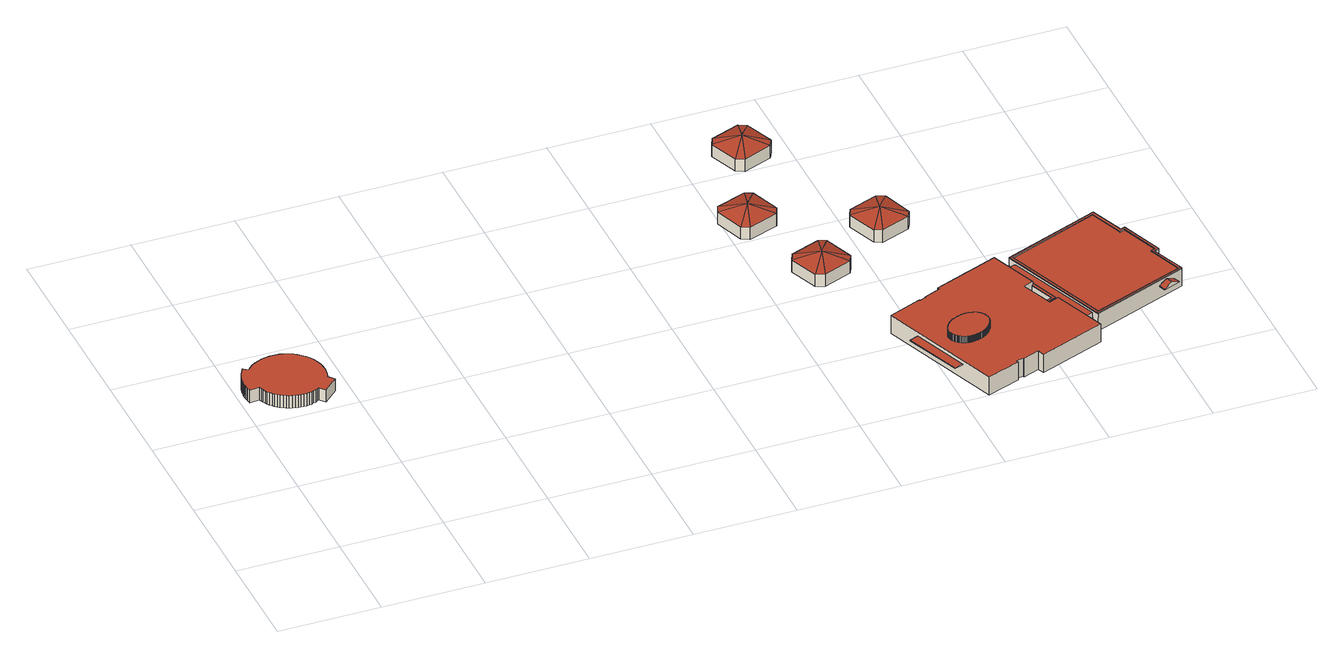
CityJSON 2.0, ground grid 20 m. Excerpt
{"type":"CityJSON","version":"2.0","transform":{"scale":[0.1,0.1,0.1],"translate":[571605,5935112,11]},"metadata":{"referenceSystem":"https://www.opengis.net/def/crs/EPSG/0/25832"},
"CityObjects":{
"building1":{"type":"Building","attributes":{"Grundfläche 2D":"155.082435","Grundhöhe NN":"14.106"},"geometry":[{"type":"Solid","lod":"3","boundaries":[[[[0,1,2,3,4,5,6,7,8,9,10,11,12,13,14,15,16,17,18,19,20,21,22,23,24,25,26,27,28,29,30,31,32,33,34,35,36,37,38,39,40,41,42,43,44,45,46,47,48,49,50,51,52,53,54,55,56,57,58,59,60,61,62,63,64,65,66,67,68,69,70,71,72,73,74,75,76,77]],[[78,79,23,22]],[[79,80,24,23]],[[80,81,25,24]],[[81,82,26,25]],[[82,83,27,26]],[[83,84,28,27]],[[84,85,29,28]],[[85,86,30,29]],[[86,87,31,30]],[[87,88,32,31]],[[88,89,33,32]],[[89,90,34,33]],[[90,91,35,34]],[[91,92,36,35]],[[92,93,37,36]],[[93,94,38,37]],[[94,95,39,38]],[[95,96,40,39]],[[96,97,41,40]],[[97,98,42,41]],[[98,99,43,42]],[[99,100,44,43]],[[100,101,45,44]],[[101,102,46,45]],[[102,103,47,46]],[[103,104,48,47]],[[104,105,49,48]],[[105,106,50,49]],[[106,107,51,50]],[[107,108,52,51]],[[108,109,53,52]],[[109,110,54,53]],[[110,111,55,54]],[[111,112,56,55]],[[112,113,57,56]],[[113,114,58,57]],[[114,115,59,58]],[[115,116,60,59]],[[116,117,61,60]],[[117,118,62,61]],[[118,119,63,62]],[[119,120,64,63]],[[120,121,65,64]],[[121,122,66,65]],[[122,123,67,66]],[[123,124,68,67]],[[124,125,69,68]],[[125,126,70,69]],[[126,127,71,70]],[[127,128,72,71]],[[128,129,73,72]],[[129,130,74,73]],[[130,131,75,74]],[[131,132,76,75]],[[132,133,77,76]],[[133,134,0,77]],[[134,135,1,0]],[[135,136,2,1]],[[136,137,3,2]],[[137,138,4,3]],[[138,139,5,4]],[[139,140,6,5]],[[140,141,7,6]],[[141,142,8,7]],[[142,143,9,8]],[[143,144,10,9]],[[144,145,11,10]],[[145,146,12,11]],[[146,147,13,12]],[[147,148,14,13]],[[148,149,15,14]],[[149,150,16,15]],[[150,151,17,16]],[[151,152,18,17]],[[152,153,19,18]],[[153,154,20,19]],[[154,155,21,20]],[[155,78,22,21]],[[126,125,124,123,122,121,120,119,118,117,116,115,114,113,112,111,110,109,108,107,106,105,104,103,102,101,100,99,98,97,96,95,94,93,92,91,90,89,88,87,86,85,84,83,82,81,80,79,78,155,154,153,152,151,150,149,148,147,146,145,144,143,142,141,140,139,138,137,136,135,134,133,132,131,130,129,128,127]]]],"semantics":{"surfaces":[{"type":"RoofSurface"},{"type":"WallSurface"},{"type":"GroundSurface"}],"values":[[0,1,1,1,1,1,1,1,1,1,1,1,1,1,1,1,1,1,1,1,1,1,1,1,1,1,1,1,1,1,1,1,1,1,1,1,1,1,1,1,1,1,1,1,1,1,1,1,1,1,1,1,1,1,1,1,1,1,1,1,1,1,1,1,1,1,1,1,1,1,1,1,1,1,1,1,1,1,1,2]]}}]},
"building2":{"type":"Building","attributes":{"Grundfläche 2D":"71.009876","Grundhöhe NN":"11.667"},"geometry":[{"type":"Solid","lod":"3","boundaries":[[[[156,157,158]],[[156,159,157]],[[156,158,160]],[[156,160,161]],[[156,161,162]],[[156,162,163]],[[156,163,164]],[[156,164,159]],[[165,166,158,157]],[[166,167,160,158]],[[167,168,161,160]],[[168,169,162,161]],[[169,170,163,162]],[[170,171,164,163]],[[171,172,159,164]],[[172,165,157,159]],[[167,166,165,172,171,170,169,168]]]],"semantics":{"surfaces":[{"type":"RoofSurface"},{"type":"WallSurface"},{"type":"GroundSurface"}],"values":[[0,0,0,0,0,0,0,0,1,1,1,1,1,1,1,1,2]]}}]},
"building3":{"type":"Building","attributes":{"Grundfläche 2D":"71.332622","Grundhöhe NN":"11.682"},"geometry":[{"type":"Solid","lod":"3","boundaries":[[[[173,174,175]],[[173,176,174]],[[173,175,177]],[[173,177,178]],[[173,178,179]],[[173,179,180]],[[173,180,181]],[[173,181,176]],[[182,183,175,174]],[[183,184,177,175]],[[184,185,178,177]],[[185,186,179,178]],[[186,187,180,179]],[[187,188,181,180]],[[188,189,176,181]],[[189,182,174,176]],[[183,182,189,188,187,186,185,184]]]],"semantics":{"surfaces":[{"type":"RoofSurface"},{"type":"WallSurface"},{"type":"GroundSurface"}],"values":[[0,0,0,0,0,0,0,0,1,1,1,1,1,1,1,1,2]]}}]},
"building4":{"type":"Building","attributes":{"Grundfläche 2D":"71.328200","Grundhöhe NN":"11.562"},"geometry":[{"type":"Solid","lod":"3","boundaries":[[[[190,191,192]],[[190,193,191]],[[190,192,194]],[[190,194,195]],[[190,195,196]],[[190,196,197]],[[190,197,198]],[[190,198,193]],[[199,200,192,191]],[[200,201,194,192]],[[201,202,195,194]],[[202,203,196,195]],[[203,204,197,196]],[[204,205,198,197]],[[205,206,193,198]],[[206,199,191,193]],[[200,199,206,205,204,203,202,201]]]],"semantics":{"surfaces":[{"type":"RoofSurface"},{"type":"WallSurface"},{"type":"GroundSurface"}],"values":[[0,0,0,0,0,0,0,0,1,1,1,1,1,1,1,1,2]]}}]},
"building5":{"type":"Building","attributes":{"Grundfläche 2D":"71.092337","Grundhöhe NN":"11.656"},"geometry":[{"type":"Solid","lod":"3","boundaries":[[[[207,208,209]],[[207,210,208]],[[207,209,211]],[[207,211,212]],[[207,212,213]],[[207,213,214]],[[207,214,215]],[[207,215,210]],[[216,217,209,208]],[[217,218,211,209]],[[218,219,212,211]],[[219,220,213,212]],[[220,221,214,213]],[[221,222,215,214]],[[222,223,210,215]],[[223,216,208,210]],[[223,222,221,220,219,218,217,216]]]],"semantics":{"surfaces":[{"type":"RoofSurface"},{"type":"WallSurface"},{"type":"GroundSurface"}],"values":[[0,0,0,0,0,0,0,0,1,1,1,1,1,1,1,1,2]]}}]},
"building6":{"type":"Building","attributes":{"Grundfläche 2D":"1207.101405","Grundhöhe NN":"11.573"},"children":["building6-1","building6-2","building6-3","building6-4","building6-5"],"geometry":[{"type":"MultiSurface","lod":"3","boundaries":[[[224,225,226,227,228,229,230,231,232,233,234,235,236,237,238,239]],[[240,241,242,243,244,245,246,247,248,249,250,251,252,253,254,255,256,257,258,259,260,261,262,263,264,265,266,267,268,269,270,271,272,273,274,275,276,277,278,279,280,281,282,283,284,285,286,287,288,289,290,291,292,293,294,295,296,297,298,299,300,301,302,303,304,305,306,307,308,309,310,311,312,313,314,315,316,317,318,319,320,321,322,323,324,325,326,327,328,329,330,331,332,333,334,335,336,337,338,339,340,341,342,343,344,345,346,347,348,349,350,351,352,353,354,355,356,357,358,359,360,361,362,363,364,365,366,367,368,369,370,371,372,373,374,375,376,377,378,379,380,381,382,383,384,385,386,387,388,389,390,391,392,393,394,395,396,397,398,399,400,401,402,403,404,405,406,407,408,409,410,411]],[[412,413,414,415,416,417,418,419,420,421,422,423,424,425,426,427,428,429,430,431],[432,433,434,435,436,437,438,439,440,441,442,443,444,445,446,447,448,449,450,451,452,453,454,455,456,457,458,459,460,461,462,463,464,465,466,467,468,469,470,471,472,473,474,475,476,477,478,479,480,481,482,483,484,485,486,487,488,489,490,491,492,493,494,495,496,497,498,499,500,501,502,503,504,505,506,507,508,509,510,511,512,513,514,515,516,517,518,519,520,521,522,523,524,525,526,527,528,529,530,531,532,533,534,535,536,537,538,539,540,541,542,543,544,545,546,547,548,549,550,551,552,553,554,555,556,557,558,559,560,561,562,563,564,565,566,567,568,569,570,571,572,573,574,575,576,577,578,579,580,581,582,583,584,585,586,587,588,589,590,591,592,593,594,595,596,597,598,599,600,601,602,603]],[[604,605,606,607,608,609,610,611,612,613,614,615]],[[616,617,618,619,620,621,622,623,624,625,626,627]],[[622,628,231,230]],[[628,629,232,231]],[[624,623,229,228]],[[629,630,233,232]],[[624,228,227,625]],[[630,631,234,233]],[[631,632,235,234]],[[632,633,236,235]],[[633,619,237,236]],[[618,617,239,238]],[[224,239,617,616]],[[627,225,224,616]],[[626,226,225,627]],[[227,226,626,625]],[[270,269,570,569]],[[271,270,569,568]],[[272,271,568,567]],[[273,272,567,566]],[[274,273,566,565]],[[275,274,565,564]],[[276,275,564,563]],[[277,276,563,562]],[[278,277,562,561]],[[279,278,561,560]],[[280,279,560,559]],[[281,280,559,558]],[[282,281,558,557]],[[283,282,557,556]],[[284,283,556,555]],[[285,284,555,554]],[[286,285,554,553]],[[287,286,553,552]],[[288,287,552,551]],[[289,288,551,550]],[[290,289,550,549]],[[291,290,549,548]],[[292,291,548,547]],[[293,292,547,546]],[[294,293,546,545]],[[295,294,545,544]],[[296,295,544,543]],[[297,296,543,542]],[[298,297,542,541]],[[299,298,541,540]],[[300,299,540,539]],[[301,300,539,538]],[[302,301,538,537]],[[303,302,537,536]],[[304,303,536,535]],[[305,304,535,534]],[[306,305,534,533]],[[307,306,533,532]],[[308,307,532,531]],[[309,308,531,530]],[[310,309,530,529]],[[311,310,529,528]],[[312,311,528,527]],[[313,312,527,526]],[[314,313,526,525]],[[315,314,525,524]],[[316,315,524,523]],[[317,316,523,522]],[[318,317,522,521]],[[319,318,521,520]],[[320,319,520,519]],[[321,320,519,518]],[[322,321,518,517]],[[323,322,517,516]],[[324,323,516,515]],[[325,324,515,514]],[[326,325,514,513]],[[327,326,513,512]],[[328,327,512,511]],[[329,328,511,510]],[[330,329,510,509]],[[331,330,509,508]],[[332,331,508,507]],[[333,332,507,506]],[[334,333,506,505]],[[335,334,505,504]],[[336,335,504,503]],[[337,336,503,502]],[[338,337,502,501]],[[339,338,501,500]],[[340,339,500,499]],[[341,340,499,498]],[[342,341,498,497]],[[343,342,497,496]],[[344,343,496,495]],[[345,344,495,494]],[[346,345,494,493]],[[347,346,493,492]],[[348,347,492,491]],[[349,348,491,490]],[[350,349,490,489]],[[351,350,489,488]],[[352,351,488,487]],[[353,352,487,486]],[[354,353,486,485]],[[355,354,485,484]],[[356,355,484,483]],[[357,356,483,482]],[[358,357,482,481]],[[359,358,481,480]],[[360,359,480,479]],[[361,360,479,478]],[[362,361,478,477]],[[363,362,477,476]],[[364,363,476,475]],[[365,364,475,474]],[[366,365,474,473]],[[367,366,473,472]],[[368,367,472,471]],[[369,368,471,470]],[[370,369,470,469]],[[371,370,469,468]],[[372,371,468,467]],[[373,372,467,466]],[[374,373,466,465]],[[375,374,465,464]],[[376,375,464,463]],[[377,376,463,462]],[[378,377,462,461]],[[379,378,461,460]],[[380,379,460,459]],[[381,380,459,458]],[[382,381,458,457]],[[383,382,457,456]],[[384,383,456,455]],[[385,384,455,454]],[[386,385,454,453]],[[387,386,453,452]],[[388,387,452,451]],[[389,388,451,450]],[[390,389,450,449]],[[391,390,449,448]],[[392,391,448,447]],[[393,392,447,446]],[[394,393,446,445]],[[395,394,445,444]],[[396,395,444,443]],[[397,396,443,442]],[[398,397,442,441]],[[399,398,441,440]],[[400,399,440,439]],[[401,400,439,438]],[[402,401,438,437]],[[403,402,437,436]],[[404,403,436,435]],[[405,404,435,434]],[[406,405,434,433]],[[407,406,433,432]],[[408,407,432,603]],[[409,408,603,602]],[[410,409,602,601]],[[411,410,601,600]],[[240,411,600,599]],[[597,242,241,240,599,598]],[[243,242,597,596]],[[244,243,596,595]],[[245,244,595,594]],[[246,245,594,593]],[[247,246,593,592]],[[248,247,592,591]],[[249,248,591,590]],[[250,249,590,589]],[[251,250,589,588]],[[252,251,588,587]],[[253,252,587,586]],[[254,253,586,585]],[[255,254,585,584]],[[256,255,584,583]],[[257,256,583,582]],[[258,257,582,581]],[[259,258,581,580]],[[260,259,580,579]],[[261,260,579,578]],[[262,261,578,577]],[[263,262,577,576]],[[264,263,576,575]],[[265,264,575,574]],[[266,265,574,573]],[[267,266,573,572]],[[268,267,572,571]],[[269,268,571,570]],[[607,634,635,636,620,619,633,637,638,608]],[[621,620,636,639]],[[628,622,621,639,640]],[[629,628,640,641]],[[630,629,641,642]],[[631,630,642,643]],[[632,631,643,644]],[[633,632,644,637]],[[416,645,646,417]],[[418,417,646,647]],[[419,418,647,648]],[[420,419,648,649]],[[421,420,649,650]],[[422,421,650,651]],[[423,422,651,652]],[[424,423,652,653]],[[605,425,424,653,654,606]],[[425,605,604,426]],[[614,655,656,427,426,604,615]],[[612,611,657,428,427,656,658]],[[610,609,659,660,429,428,657,611]],[[430,429,660,661]],[[431,430,661,662]],[[412,431,662,663]],[[413,412,663,664]],[[414,413,664,665]],[[415,414,665,666]],[[416,415,666,645]],[[607,606,654,634]],[[609,608,638,659]],[[613,612,658,667]],[[614,613,667,655]],[[638,637,644,643,642,641,640,639,636,635,634,654,653,652,651,650,649,648,647,646,645,666,665,664,663,662,661,660,659],[658,656,655,667]]],"semantics":{"surfaces":[{"type":"RoofSurface"},{"type":"WallSurface"},{"type":"GroundSurface"}],"values":[0,0,0,0,0,1,1,1,1,1,1,1,1,1,1,1,1,1,1,1,1,1,1,1,1,1,1,1,1,1,1,1,1,1,1,1,1,1,1,1,1,1,1,1,1,1,1,1,1,1,1,1,1,1,1,1,1,1,1,1,1,1,1,1,1,1,1,1,1,1,1,1,1,1,1,1,1,1,1,1,1,1,1,1,1,1,1,1,1,1,1,1,1,1,1,1,1,1,1,1,1,1,1,1,1,1,1,1,1,1,1,1,1,1,1,1,1,1,1,1,1,1,1,1,1,1,1,1,1,1,1,1,1,1,1,1,1,1,1,1,1,1,1,1,1,1,1,1,1,1,1,1,1,1,1,1,1,1,1,1,1,1,1,1,1,1,1,1,1,1,1,1,1,1,1,1,1,1,1,1,1,1,1,1,1,1,1,1,1,1,1,1,1,1,1,1,1,1,1,1,1,1,1,1,1,1,1,1,1,1,1,1,1,1,1,1,1,1,1,1,1,1,2]}}]},
"building6-1":{"type":"BuildingInstallation","parents":["building6"],"geometry":[{"type":"MultiSurface","lod":"3","boundaries":[[[668,669,670,671,672,673,657,674]],[[614,615,670,669]],[[615,675,671,670]],[[675,676,672,671]],[[676,610,673,672]],[[610,611,657,673]],[[657,611,612,674]],[[612,613,668,674]],[[613,614,669,668]]],"semantics":{"surfaces":[{"type":"RoofSurface"},{"type":"WallSurface"}],"values":[0,1,1,1,1,1,1,1,1]}}]},
"building6-2":{"type":"BuildingInstallation","parents":["building6"],"geometry":[{"type":"MultiSurface","lod":"3","boundaries":[[[238,237,677,678,230,229]],[[620,621,678,677]],[[621,622,230,678]],[[229,623,618,238]],[[619,620,677,237]]],"semantics":{"surfaces":[{"type":"RoofSurface"},{"type":"WallSurface"}],"values":[0,1,1,1,1]}}]},
"building6-3":{"type":"BuildingInstallation","parents":["building6"],"geometry":[{"type":"MultiSurface","lod":"3","boundaries":[[[679,680,681,682]],[[683,680,679,684]],[[682,681,685,686]],[[684,679,682,686,687]],[[683,684,687,688]],[[681,680,683,688,685]],[[686,685,688,687]]],"semantics":{"surfaces":[{"type":"RoofSurface"},{"type":"WallSurface"},{"type":"OuterCeilingSurface"}],"values":[0,0,1,1,1,1,2]}}]},
"building6-4":{"type":"BuildingInstallation","parents":["building6"],"geometry":[{"type":"MultiSurface","lod":"3","boundaries":[[[689,690,691,692]],[[693,694,692,691]],[[694,695,689,692]],[[695,696,690,689]],[[696,693,691,690]],[[696,695,694,693]]],"semantics":{"surfaces":[{"type":"RoofSurface"},{"type":"WallSurface"},{"type":"OuterCeilingSurface"}],"values":[0,1,1,1,1,2]}}]},
"building6-5":{"type":"BuildingInstallation","parents":["building6"],"geometry":[{"type":"MultiSurface","lod":"3","boundaries":[[[697,698,699,700]],[[701,702,700,699]],[[702,703,697,700]],[[703,704,698,697]],[[704,701,699,698]],[[704,703,702,701]]],"semantics":{"surfaces":[{"type":"RoofSurface"},{"type":"WallSurface"},{"type":"OuterCeilingSurface"}],"values":[0,1,1,1,1,2]}}]}
},
"vertices":[
[11,497,58],[10,494,58],[8,492,58],[7,489,58],[6,486,58],[5,484,58],[4,481,58],[4,478,58],[3,475,58],[2,472,58],[2,469,58],[2,467,58],[1,464,58],[1,461,58],[1,458,58],[1,455,58],[1,452,58],[2,449,58],[2,446,58],[2,444,58],[3,441,58],[3,438,58],[22,440,58],[24,436,58],[26,432,58],[28,427,58],[30,423,58],[33,419,58],[37,415,58],[40,412,58],[44,408,58],[48,405,58],[53,402,58],[58,399,58],[62,397,58],[68,395,58],[73,394,58],[78,393,58],[83,392,58],[88,392,58],[94,392,58],[99,393,58],[104,393,58],[108,395,58],[113,396,58],[117,398,58],[121,400,58],[131,389,58],[158,415,58],[148,426,58],[151,434,58],[152,442,58],[153,450,58],[152,459,58],[151,467,58],[148,476,58],[145,484,58],[141,491,58],[135,498,58],[129,504,58],[123,509,58],[117,514,58],[109,517,58],[102,520,58],[94,522,58],[85,523,58],[76,523,58],[68,522,58],[59,520,58],[51,517,58],[43,513,58],[36,509,58],[30,503,58],[25,498,58],[16,504,58],[15,504,58],[14,502,58],[12,499,58],[22,440,31],[24,436,31],[26,432,31],[28,427,31],[30,423,31],[33,419,31],[37,415,31],[40,412,31],[44,408,31],[48,405,31],[53,402,31],[58,399,31],[62,397,31],[68,395,31],[73,394,31],[78,393,31],[83,392,31],[88,392,31],[94,392,31],[99,393,31],[104,393,31],[108,395,31],[113,396,31],[117,398,31],[121,400,31],[131,389,31],[158,415,31],[148,426,31],[151,434,31],[152,442,31],[153,450,31],[152,459,31],[151,467,31],[148,476,31],[145,484,31],[141,491,31],[135,498,31],[129,504,31],[123,509,31],[117,514,31],[109,517,31],[102,520,31],[94,522,31],[85,523,31],[76,523,31],[68,522,31],[59,520,31],[51,517,31],[43,513,31],[36,509,31],[30,503,31],[25,498,31],[16,504,31],[15,504,31],[14,502,31],[12,499,31],[11,497,31],[10,494,31],[8,492,31],[7,489,31],[6,486,31],[5,484,31],[4,481,31],[4,478,31],[3,475,31],[2,472,31],[2,469,31],[2,467,31],[1,464,31],[1,461,31],[1,458,31],[1,455,31],[1,452,31],[2,449,31],[2,446,31],[2,444,31],[3,441,31],[3,438,31],
[1046,653,49],[1061,705,34],[1002,683,34],[1076,698,34],[996,668,34],[1017,610,34],[1032,602,34],[1091,624,34],[1098,640,34],[1061,705,7],[1002,683,7],[996,668,7],[1017,610,7],[1032,602,7],[1091,624,7],[1098,640,7],[1076,698,7],
[1116,469,48],[1129,521,33],[1071,499,33],[1144,515,33],[1064,483,33],[1086,426,33],[1102,419,33],[1159,441,33],[1166,456,33],[1129,521,7],[1071,499,7],[1064,483,7],[1086,426,7],[1102,419,7],[1159,441,7],[1166,456,7],[1144,515,7],
[1116,853,48],[1129,904,33],[1071,882,33],[1144,897,33],[1064,866,33],[1086,809,33],[1102,801,33],[1159,824,33],[1167,839,33],[1129,904,6],[1071,882,6],[1064,866,6],[1086,809,6],[1102,801,6],[1159,824,6],[1167,839,6],[1144,897,6],
[1263,557,48],[1211,572,34],[1233,513,34],[1218,587,34],[1248,506,34],[1306,528,34],[1313,542,34],[1292,602,34],[1276,609,34],[1211,572,7],[1233,513,7],[1248,506,7],[1306,528,7],[1313,542,7],[1292,602,7],[1276,609,7],[1218,587,7],
[1608,396,46],[1634,329,46],[1643,333,46],[1672,257,46],[1663,254,46],[1689,186,46],[1693,188,46],[1668,251,46],[1678,255,46],[1646,338,46],[1637,335,46],[1611,402,46],[1420,328,46],[1502,115,46],[1506,116,46],[1426,326,46],[1293,177,60],[1292,177,60],[1291,178,60],[1290,178,60],[1289,178,60],[1288,178,60],[1287,179,60],[1286,179,60],[1284,179,60],[1283,179,60],[1282,180,60],[1280,180,60],[1279,180,60],[1277,180,60],[1276,180,60],[1275,180,60],[1273,180,60],[1272,180,60],[1271,179,60],[1269,179,60],[1268,179,60],[1267,179,60],[1265,178,60],[1264,178,60],[1263,178,60],[1261,177,60],[1260,177,60],[1259,176,60],[1258,176,60],[1256,175,60],[1255,175,60],[1254,174,60],[1253,174,60],[1252,173,60],[1251,173,60],[1250,172,60],[1248,172,60],[1247,171,60],[1246,170,60],[1245,169,60],[1244,169,60],[1243,168,60],[1242,167,60],[1241,166,60],[1240,165,60],[1239,164,60],[1239,163,60],[1238,163,60],[1237,162,60],[1236,161,60],[1235,160,60],[1235,159,60],[1234,157,60],[1233,156,60],[1233,155,60],[1232,155,60],[1232,154,60],[1231,153,60],[1231,152,60],[1230,151,60],[1230,150,60],[1230,149,60],[1229,148,60],[1229,147,60],[1229,146,60],[1229,145,60],[1228,144,60],[1228,142,60],[1228,141,60],[1228,140,60],[1228,139,60],[1228,138,60],[1229,137,60],[1229,136,60],[1229,135,60],[1229,134,60],[1230,133,60],[1230,132,60],[1230,131,60],[1231,130,60],[1231,129,60],[1232,127,60],[1233,126,60],[1234,125,60],[1235,123,60],[1236,122,60],[1238,121,60],[1239,120,60],[1240,119,60],[1242,118,60],[1243,117,60],[1245,116,60],[1246,115,60],[1248,115,60],[1250,114,60],[1251,113,60],[1253,113,60],[1255,113,60],[1256,112,60],[1258,112,60],[1260,112,60],[1261,112,60],[1263,112,60],[1264,113,60],[1266,113,60],[1268,113,60],[1270,113,60],[1272,114,60],[1274,114,60],[1276,114,60],[1277,115,60],[1279,116,60],[1281,116,60],[1283,117,60],[1285,118,60],[1287,119,60],[1288,120,60],[1290,121,60],[1292,122,60],[1293,123,60],[1295,125,60],[1297,126,60],[1298,127,60],[1299,129,60],[1301,130,60],[1302,132,60],[1303,133,60],[1304,135,60],[1305,136,60],[1306,138,60],[1307,139,60],[1307,140,60],[1308,141,60],[1308,142,60],[1308,143,60],[1309,144,60],[1309,145,60],[1309,146,60],[1310,147,60],[1310,148,60],[1310,149,60],[1310,150,60],[1310,151,60],[1310,153,60],[1310,154,60],[1310,155,60],[1310,156,60],[1310,157,60],[1309,158,60],[1309,159,60],[1309,160,60],[1308,161,60],[1308,162,60],[1308,163,60],[1307,164,60],[1307,165,60],[1306,166,60],[1305,167,60],[1305,168,60],[1304,169,60],[1303,170,60],[1302,171,60],[1302,172,60],[1301,172,60],[1300,173,60],[1299,174,60],[1298,174,60],[1297,175,60],[1296,175,60],[1296,176,60],[1295,176,60],[1294,177,60],[1236,272,46],[1236,270,46],[1222,265,46],[1222,267,46],[1158,242,46],[1250,1,46],[1315,25,46],[1314,28,46],[1328,33,46],[1329,30,46],[1361,42,46],[1366,29,46],[1495,78,46],[1455,182,46],[1436,174,46],[1412,236,46],[1431,244,46],[1395,338,46],[1267,289,46],[1268,285,46],[1297,175,46],[1298,174,46],[1299,174,46],[1300,173,46],[1301,172,46],[1302,172,46],[1302,171,46],[1303,170,46],[1304,169,46],[1305,168,46],[1305,167,46],[1306,166,46],[1307,165,46],[1307,164,46],[1308,163,46],[1308,162,46],[1308,161,46],[1309,160,46],[1309,159,46],[1309,158,46],[1310,157,46],[1310,156,46],[1310,155,46],[1310,154,46],[1310,153,46],[1310,151,46],[1310,150,46],[1310,149,46],[1310,148,46],[1310,147,46],[1309,146,46],[1309,145,46],[1309,144,46],[1308,143,46],[1308,142,46],[1308,141,46],[1307,140,46],[1307,139,46],[1306,138,46],[1305,136,46],[1304,135,46],[1303,133,46],[1302,132,46],[1301,130,46],[1299,129,46],[1298,127,46],[1297,126,46],[1295,125,46],[1293,123,46],[1292,122,46],[1290,121,46],[1288,120,46],[1287,119,46],[1285,118,46],[1283,117,46],[1281,116,46],[1279,116,46],[1277,115,46],[1276,114,46],[1274,114,46],[1272,114,46],[1270,113,46],[1268,113,46],[1266,113,46],[1264,113,46],[1263,112,46],[1261,112,46],[1260,112,46],[1258,112,46],[1256,112,46],[1255,113,46],[1253,113,46],[1251,113,46],[1250,114,46],[1248,115,46],[1246,115,46],[1245,116,46],[1243,117,46],[1242,118,46],[1240,119,46],[1239,120,46],[1238,121,46],[1236,122,46],[1235,123,46],[1234,125,46],[1233,126,46],[1232,127,46],[1231,129,46],[1231,130,46],[1230,131,46],[1230,132,46],[1230,133,46],[1229,134,46],[1229,135,46],[1229,136,46],[1229,137,46],[1228,138,46],[1228,139,46],[1228,140,46],[1228,141,46],[1228,142,46],[1228,144,46],[1229,145,46],[1229,146,46],[1229,147,46],[1229,148,46],[1230,149,46],[1230,150,46],[1230,151,46],[1231,152,46],[1231,153,46],[1232,154,46],[1232,155,46],[1233,155,46],[1233,156,46],[1234,157,46],[1235,159,46],[1235,160,46],[1236,161,46],[1237,162,46],[1238,163,46],[1239,163,46],[1239,164,46],[1240,165,46],[1241,166,46],[1242,167,46],[1243,168,46],[1244,169,46],[1245,169,46],[1246,170,46],[1247,171,46],[1248,172,46],[1250,172,46],[1251,173,46],[1252,173,46],[1253,174,46],[1254,174,46],[1255,175,46],[1256,175,46],[1258,176,46],[1259,176,46],[1260,177,46],[1261,177,46],[1263,178,46],[1264,178,46],[1265,178,46],[1267,179,46],[1268,179,46],[1269,179,46],[1271,179,46],[1272,180,46],[1273,180,46],[1275,180,46],[1276,180,46],[1277,180,46],[1279,180,46],[1280,180,46],[1282,180,46],[1283,179,46],[1284,179,46],[1286,179,46],[1287,179,46],[1288,178,46],[1289,178,46],[1290,178,46],[1291,178,46],[1292,177,46],[1293,177,46],[1294,177,46],[1295,176,46],[1296,176,46],[1296,175,46],[1436,174,39],[1455,182,39],[1480,117,39],[1499,125,39],[1426,314,39],[1407,307,39],[1427,254,39],[1431,244,39],[1429,243,39],[1448,194,39],[1431,187,39],[1433,183,39],[1608,396,44],[1426,326,44],[1506,116,44],[1502,115,44],[1504,111,44],[1694,184,44],[1693,188,44],[1689,186,44],[1663,254,44],[1672,257,44],[1643,333,44],[1634,329,44],[1668,251,44],[1678,255,44],[1646,338,44],[1637,335,44],[1611,402,44],[1420,328,44],[1499,125,6],[1502,115,6],[1504,111,6],[1420,328,6],[1426,314,6],[1694,184,6],[1668,251,6],[1678,255,6],[1646,338,6],[1637,335,6],[1611,402,6],[1158,242,6],[1250,1,6],[1315,25,6],[1314,28,6],[1328,33,6],[1329,30,6],[1361,42,6],[1366,29,6],[1495,78,6],[1480,117,6],[1431,187,6],[1412,236,6],[1431,244,40],[1429,243,6],[1407,307,6],[1395,338,6],[1267,289,6],[1268,285,6],[1236,272,6],[1236,270,6],[1222,265,6],[1222,267,6],[1448,194,6],
[1448,194,40],[1431,187,40],[1433,183,40],[1454,191,40],[1430,255,40],[1427,254,40],[1429,243,40],[1454,191,39],[1430,255,39],
[1504,111,46],[1694,184,46],
[1664,157,41],[1659,170,41],[1642,164,34],[1647,150,34],[1675,177,34],[1681,163,34],[1642,164,32],[1647,150,32],[1681,163,32],[1675,177,32],
[1335,322,40],[1322,317,40],[1324,311,40],[1338,316,40],[1324,311,38],[1338,316,38],[1335,322,38],[1322,317,38],
[1208,60,38],[1225,66,38],[1183,176,38],[1166,169,38],[1183,176,36],[1166,169,36],[1208,60,36],[1225,66,36]
]}
